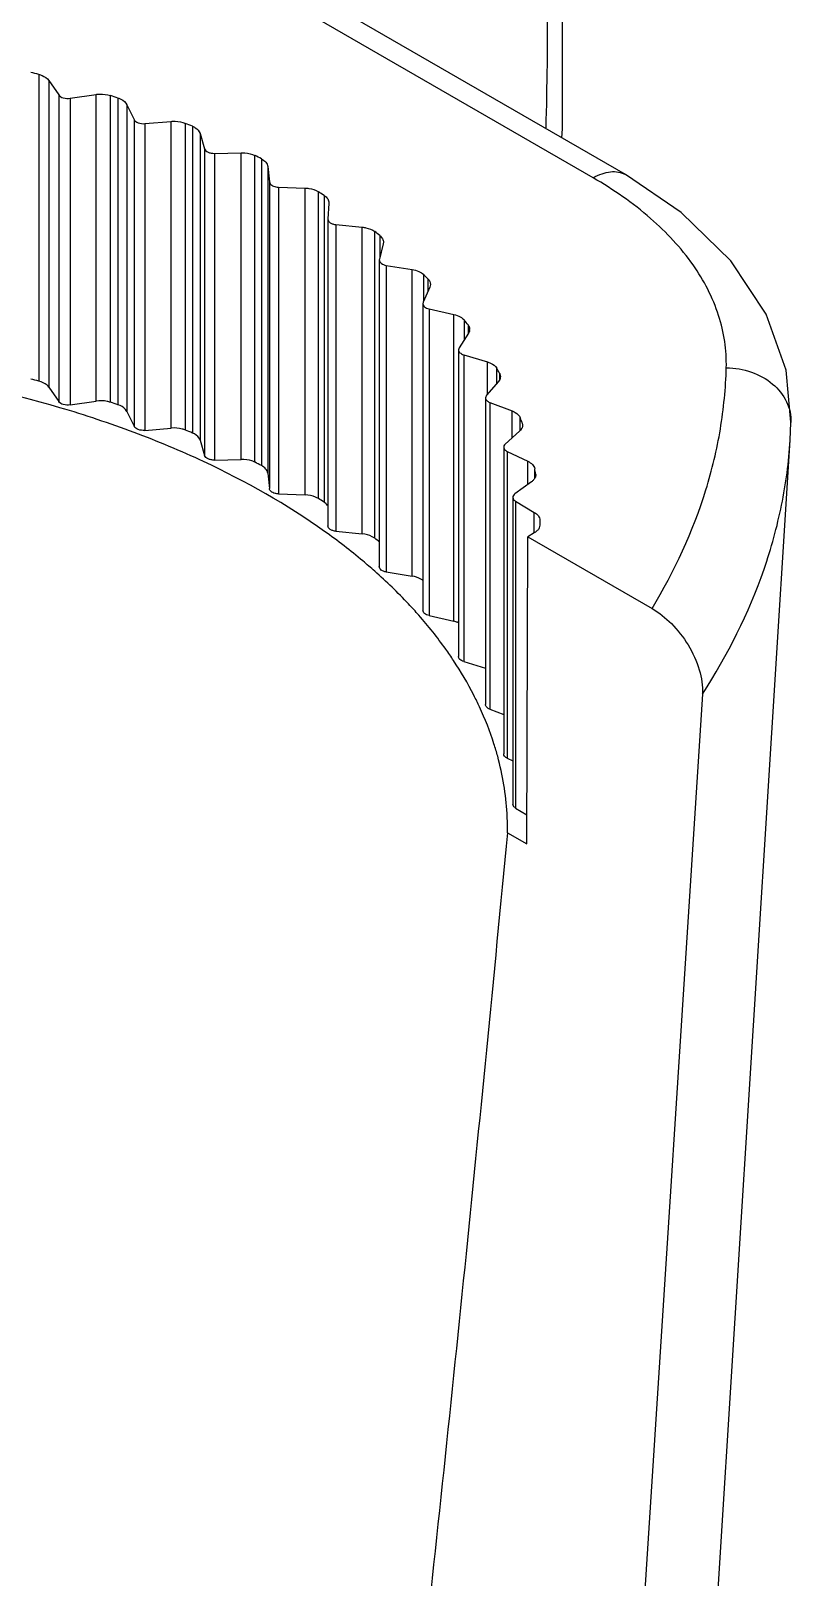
# Model space of a CAD drawing. Extents: x 0 to 781, y 0 to 572.
# Drawn here: x 676.43 to 688.17, y 366.66 to 390.54 of the extents above; entities that cross this region are included whole.
import ezdxf

# ---------------------------------------------------------------- set-up
doc = ezdxf.new("R2010")
doc.units = 0
doc.header["$LTSCALE"] = 10
doc.header["$MEASUREMENT"] = 0
doc.layers.get('0').update_dxf_attribs({"linetype": 'CONTINUOUS'})

msp = doc.modelspace()

# ---------------------------------------------------------------- linework, layer by layer
at = {"color": 7, "linetype": 'Continuous'}
for p, q in [((685.11, 388.268), (666.188, 399.193)), ((685.61, 388.318), (666.688, 399.242)), ((676.547, 389.865), (676.547, 385.129)), ((676.702, 389.771), (676.855, 389.549)), ((676.702, 389.771), (676.702, 385.035)), ((676.855, 389.549), (676.855, 384.813)), ((677.031, 389.497), (677.432, 389.556)), ((677.031, 389.497), (677.031, 384.761)), ((677.432, 384.82), (677.432, 389.556)), ((677.655, 384.803), (677.655, 389.539)), ((677.77, 389.5), (677.77, 384.765)), ((677.908, 389.397), (677.908, 384.662)), ((677.908, 389.397), (678.019, 389.167)), ((678.019, 389.167), (678.019, 384.432)), ((678.185, 389.105), (678.594, 389.14)), ((678.594, 384.404), (678.594, 389.14)), ((678.185, 389.105), (678.185, 384.369)), ((678.813, 384.373), (678.813, 389.109)), ((678.921, 389.064), (678.921, 384.328)), ((679.039, 388.953), (679.108, 388.718)), ((679.039, 388.953), (679.039, 384.218)), ((679.108, 388.718), (679.108, 383.982)), ((679.262, 388.646), (679.675, 388.656)), ((679.262, 388.646), (679.262, 383.91)), ((679.675, 383.92), (679.675, 388.656)), ((679.887, 383.876), (679.887, 388.612)), ((679.986, 388.561), (679.986, 383.825)), ((680.084, 388.444), (680.11, 388.205)), ((680.084, 388.444), (680.084, 383.708)), ((680.11, 388.205), (680.11, 383.47)), ((680.25, 388.124), (680.663, 388.109)), ((680.25, 388.124), (680.25, 383.389)), ((680.663, 383.374), (680.663, 388.109)), ((680.866, 383.317), (680.866, 388.053)), ((680.954, 387.996), (680.954, 383.26)), ((681.03, 387.874), (681.013, 387.635)), ((681.03, 387.881), (681.03, 387.874)), ((681.013, 387.635), (681.013, 382.896)), ((681.138, 387.546), (681.545, 387.506)), ((681.138, 387.546), (681.138, 382.81)), ((681.545, 382.771), (681.545, 387.506)), ((681.737, 382.702), (681.737, 387.438)), ((681.868, 387.25), (681.808, 387.013)), ((681.815, 387.376), (681.815, 387.041)), ((681.872, 387.275), (681.868, 387.25)), ((681.808, 387.013), (681.807, 387)), ((681.807, 387.001), (681.807, 382.265)), ((681.916, 386.917), (682.314, 386.853)), ((681.916, 386.917), (681.916, 382.182)), ((682.314, 382.117), (682.314, 386.853)), ((682.493, 386.361), (682.493, 386.774)), ((682.589, 386.579), (682.486, 386.347)), ((682.559, 386.707), (682.559, 386.511)), ((682.598, 386.622), (682.589, 386.579)), ((682.486, 386.347), (682.482, 386.325)), ((682.482, 386.326), (682.482, 381.59)), ((682.576, 386.245), (682.961, 386.157)), ((682.576, 386.245), (682.576, 381.51)), ((682.961, 381.422), (682.961, 386.157)), ((683.124, 385.774), (683.124, 386.068)), ((683.184, 385.868), (683.04, 385.644)), ((683.178, 385.998), (683.178, 385.868)), ((683.04, 385.644), (683.031, 385.613)), ((683.031, 385.614), (683.031, 380.878)), ((683.111, 385.537), (683.478, 385.426)), ((683.111, 385.537), (683.111, 380.801)), ((683.478, 384.927), (683.478, 385.426)), ((683.623, 385.097), (683.623, 385.327)), ((683.647, 385.125), (683.464, 384.911)), ((683.664, 385.254), (683.664, 385.153)), ((676.702, 385.035), (676.855, 384.813)), ((683.464, 384.911), (683.448, 384.872)), ((683.448, 384.872), (683.448, 380.136)), ((677.031, 384.761), (677.432, 384.82)), ((677.908, 384.662), (678.019, 384.432)), ((683.515, 384.8), (683.859, 384.668)), ((683.515, 384.8), (683.515, 380.064)), ((683.859, 384.254), (683.859, 384.668)), ((678.185, 384.369), (678.594, 384.404)), ((683.986, 384.374), (683.986, 384.561)), ((684.014, 384.486), (684.02, 384.45)), ((688.155, 384.217), (688.167, 384.492)), ((688.167, 384.493), (688.167, 384.492)), ((679.039, 384.218), (679.108, 383.982)), ((683.974, 384.358), (683.752, 384.156)), ((686.405, 356.328), (688.155, 384.217)), ((679.262, 383.91), (679.675, 383.92)), ((683.729, 384.11), (683.729, 379.374)), ((683.783, 384.043), (684.102, 383.891)), ((683.783, 384.043), (683.783, 379.307)), ((684.102, 383.533), (684.102, 383.891)), ((680.084, 383.708), (680.11, 383.47)), ((684.209, 383.633), (684.209, 383.776)), ((684.222, 383.7), (684.224, 383.683)), ((684.222, 383.7), (684.222, 383.683)), ((684.159, 383.575), (683.902, 383.388)), ((680.25, 383.389), (680.663, 383.374)), ((683.87, 383.334), (683.87, 378.599)), ((683.913, 383.274), (684.202, 383.103)), ((683.913, 383.274), (683.913, 378.538)), ((684.202, 382.786), (684.202, 383.103)), ((684.288, 382.983), (684.288, 382.945)), ((684.288, 382.945), (684.288, 382.906)), ((681.138, 382.81), (681.545, 382.771)), ((684.087, 377.983), (684.102, 382.727)), ((684.202, 382.786), (684.102, 382.727)), ((684.102, 382.727), (686.021, 381.618)), ((681.916, 382.182), (682.314, 382.117)), ((682.576, 381.51), (682.961, 381.422)), ((683.111, 380.801), (683.448, 380.699)), ((686.799, 380.298), (685.005, 352.398)), ((683.515, 380.064), (683.729, 379.982)), ((683.783, 379.307), (683.87, 379.266)), ((683.913, 378.538), (684.089, 378.434)), ((683.787, 378.156), (684.087, 377.983))]:
    msp.add_line(p, q, dxfattribs=at)
for points in [[(684.626, 388.886), (684.635, 389.027), (684.635, 393.143), (684.354, 397.076), (683.795, 400.8), (682.976, 404.228)], [(688.167, 384.493), (688.092, 385.297), (687.783, 386.165), (687.238, 386.987), (686.469, 387.734), (685.61, 388.318)]]:
    msp.add_lwpolyline(points, dxfattribs=at)
for centre, radius, start, end in [((671.728, 371.368), 19.114, 75.3969, 75.772), ((672.234, 373.082), 17.327, 71.3651, 71.7657), ((672.918, 374.904), 15.38, 67.0272, 67.4606), ((673.764, 376.713), 13.383, 62.2951, 62.7708), ((674.736, 378.395), 11.439, 57.068, 57.5962), ((675.78, 379.861), 9.639, 51.2319, 51.8242), ((676.832, 381.046), 8.053, 44.6671, 45.3343), ((677.822, 381.923), 6.73, 37.2626, 38.015), ((683.102, 385.928), 0.101, 350.1839, 359.9545), ((678.679, 382.496), 5.697, 28.9501, 29.7908), ((671.728, 366.632), 19.114, 75.3969, 75.772), ((672.234, 368.346), 17.327, 71.3651, 71.7657), ((672.918, 370.168), 15.38, 67.0272, 67.4606), ((679.342, 382.808), 4.964, 19.7517, 20.6731), ((673.764, 371.977), 13.383, 62.2951, 62.7708), ((679.761, 382.927), 4.528, 9.8281, 10.8078), ((674.736, 373.66), 11.439, 57.068, 57.5962), ((675.774, 375.118), 9.648, 51.2981, 51.8241)]:
    msp.add_arc(centre, radius, start, end, dxfattribs=at)
for points, knots in [([(684.384, 389.038), (684.42, 390.345), (684.41, 392.906), (684.136, 396.651), (683.604, 400.197), (683.066, 402.469), (682.753, 403.561)], [0, 0, 0, 0, 0.267366, 0.523296, 0.767509, 1, 1, 1, 1]), ([(676.547, 389.865), (676.564, 389.86), (676.622, 389.841), (676.678, 389.807), (676.702, 389.771)], [0, 0, 0, 0, 0.286816, 1, 1, 1, 1]), ([(676.855, 389.549), (676.871, 389.525), (676.932, 389.494), (676.997, 389.491), (677.031, 389.497)], [0, 0, 0, 0, 0.444536, 1, 1, 1, 1]), ([(677.432, 389.556), (677.451, 389.559), (677.526, 389.565), (677.602, 389.556), (677.655, 389.539)], [0, 0, 0, 0, 0.254084, 1, 1, 1, 1]), ([(677.77, 389.5), (677.786, 389.495), (677.839, 389.473), (677.89, 389.434), (677.908, 389.397)], [0, 0, 0, 0, 0.290856, 1, 1, 1, 1]), ([(678.019, 389.167), (678.031, 389.143), (678.089, 389.108), (678.151, 389.102), (678.185, 389.105)], [0, 0, 0, 0, 0.43332, 1, 1, 1, 1]), ([(678.594, 389.14), (678.614, 389.141), (678.688, 389.144), (678.763, 389.13), (678.813, 389.109)], [0, 0, 0, 0, 0.259204, 1, 1, 1, 1]), ([(678.921, 389.064), (678.936, 389.058), (678.984, 389.033), (679.028, 388.991), (679.039, 388.953)], [0, 0, 0, 0, 0.293776, 1, 1, 1, 1]), ([(679.108, 388.718), (679.115, 388.694), (679.153, 388.665), (679.21, 388.648), (679.244, 388.646), (679.262, 388.646)], [0, 0, 0, 0, 0.421701, 0.700073, 1, 1, 1, 1]), ([(679.675, 388.656), (679.694, 388.656), (679.767, 388.654), (679.84, 388.637), (679.887, 388.612)], [0, 0, 0, 0, 0.264381, 1, 1, 1, 1]), ([(679.986, 388.561), (680.012, 388.547), (680.056, 388.517), (680.081, 388.467), (680.084, 388.444)], [0, 0, 0, 0, 0.552131, 1, 1, 1, 1]), ([(680.11, 388.205), (680.111, 388.195), (680.126, 388.164), (680.178, 388.134), (680.224, 388.125), (680.25, 388.124)], [0, 0, 0, 0, 0.190154, 0.552154, 1, 1, 1, 1]), ([(685.11, 388.268), (685.154, 388.294), (685.241, 388.335), (685.375, 388.368), (685.501, 388.364), (685.577, 388.337), (685.61, 388.318)], [0, 0, 0, 0, 0.28953, 0.549103, 0.78225, 1, 1, 1, 1]), ([(687.168, 385.336), (687.171, 385.472), (687.155, 385.746), (687.024, 386.298), (686.669, 386.975), (685.993, 387.694), (685.424, 388.087), (685.11, 388.268)], [0, 0, 0, 0, 0.108323, 0.218451, 0.451028, 0.709936, 1, 1, 1, 1]), ([(680.663, 388.109), (680.682, 388.109), (680.752, 388.102), (680.822, 388.081), (680.866, 388.053)], [0, 0, 0, 0, 0.269596, 1, 1, 1, 1]), ([(680.954, 387.996), (680.976, 387.982), (681.013, 387.95), (681.03, 387.903), (681.03, 387.881)], [0, 0, 0, 0, 0.545796, 1, 1, 1, 1]), ([(681.013, 387.631), (681.013, 387.621), (681.021, 387.598), (681.049, 387.572), (681.09, 387.554), (681.121, 387.548), (681.138, 387.546)], [0, 0, 0, 0, 0.190883, 0.418146, 0.692103, 1, 1, 1, 1]), ([(681.545, 387.506), (681.564, 387.504), (681.631, 387.494), (681.698, 387.469), (681.737, 387.438)], [0, 0, 0, 0, 0.274802, 1, 1, 1, 1]), ([(681.815, 387.376), (681.832, 387.363), (681.86, 387.333), (681.872, 387.293), (681.872, 387.275)], [0, 0, 0, 0, 0.536605, 1, 1, 1, 1]), ([(681.807, 387), (681.807, 386.991), (681.813, 386.97), (681.838, 386.945), (681.874, 386.927), (681.901, 386.92), (681.916, 386.917)], [0, 0, 0, 0, 0.194533, 0.421599, 0.693168, 1, 1, 1, 1]), ([(682.314, 386.853), (682.35, 386.848), (682.414, 386.83), (682.471, 386.795), (682.493, 386.774)], [0, 0, 0, 0, 0.540899, 1, 1, 1, 1]), ([(682.559, 386.707), (682.571, 386.695), (682.591, 386.669), (682.598, 386.637), (682.598, 386.622)], [0, 0, 0, 0, 0.527458, 1, 1, 1, 1]), ([(682.482, 386.325), (682.482, 386.316), (682.487, 386.298), (682.508, 386.274), (682.539, 386.256), (682.563, 386.248), (682.576, 386.245)], [0, 0, 0, 0, 0.198394, 0.425725, 0.694994, 1, 1, 1, 1]), ([(682.961, 386.157), (682.994, 386.15), (683.054, 386.129), (683.106, 386.09), (683.124, 386.068)], [0, 0, 0, 0, 0.546276, 1, 1, 1, 1]), ([(683.178, 385.998), (683.182, 385.992), (683.196, 385.971), (683.203, 385.946), (683.203, 385.928)], [0, 0, 0, 0, 0.267373, 1, 1, 1, 1]), ([(683.202, 385.911), (683.201, 385.907), (683.197, 385.892), (683.191, 385.877), (683.184, 385.868)], [0, 0, 0, 0, 0.242125, 1, 1, 1, 1]), ([(683.031, 385.613), (683.031, 385.605), (683.035, 385.588), (683.053, 385.566), (683.079, 385.549), (683.1, 385.54), (683.111, 385.537)], [0, 0, 0, 0, 0.202638, 0.430733, 0.697712, 1, 1, 1, 1]), ([(680.963, 382.809), (680.377, 383.226), (679.406, 383.774), (678.012, 384.355), (676.461, 384.87), (674.383, 385.321), (671.791, 385.555), (669.17, 385.476), (666.633, 385.09), (664.287, 384.41), (662.848, 383.751), (662.193, 383.373)], [0, 0, 0, 0, 0.109998, 0.169185, 0.230752, 0.359555, 0.493152, 0.62771, 0.759363, 0.884434, 1, 1, 1, 1]), ([(683.478, 385.426), (683.494, 385.421), (683.549, 385.401), (683.602, 385.364), (683.623, 385.327)], [0, 0, 0, 0, 0.289166, 1, 1, 1, 1]), ([(686.021, 381.618), (686.369, 382.192), (686.792, 383.105), (687.097, 384.381), (687.159, 385.02), (687.168, 385.336)], [0, 0, 0, 0, 0.51225, 0.757947, 1, 1, 1, 1]), ([(687.168, 385.336), (687.299, 385.335), (687.557, 385.291), (687.89, 385.109), (688.083, 384.872), (688.158, 384.657), (688.169, 384.547), (688.167, 384.493)], [0, 0, 0, 0, 0.272323, 0.532175, 0.772679, 0.887417, 1, 1, 1, 1]), ([(676.702, 385.035), (676.695, 385.046), (676.653, 385.091), (676.593, 385.117), (676.547, 385.129)], [0, 0, 0, 0, 0.215133, 1, 1, 1, 1]), ([(683.672, 385.166), (683.671, 385.163), (683.665, 385.148), (683.656, 385.134), (683.647, 385.125)], [0, 0, 0, 0, 0.239176, 1, 1, 1, 1]), ([(683.664, 385.254), (683.667, 385.25), (683.675, 385.234), (683.679, 385.215), (683.679, 385.202)], [0, 0, 0, 0, 0.260142, 1, 1, 1, 1]), ([(683.448, 384.872), (683.448, 384.857), (683.466, 384.824), (683.497, 384.807), (683.515, 384.8)], [0, 0, 0, 0, 0.433836, 1, 1, 1, 1]), ([(677.031, 384.761), (676.997, 384.756), (676.932, 384.759), (676.871, 384.79), (676.855, 384.813)], [0, 0, 0, 0, 0.555464, 1, 1, 1, 1]), ([(677.655, 384.803), (677.638, 384.808), (677.565, 384.827), (677.488, 384.829), (677.432, 384.82)], [0, 0, 0, 0, 0.241313, 1, 1, 1, 1]), ([(677.908, 384.662), (677.902, 384.673), (677.869, 384.721), (677.813, 384.75), (677.77, 384.765)], [0, 0, 0, 0, 0.213929, 1, 1, 1, 1]), ([(683.859, 384.668), (683.875, 384.662), (683.925, 384.639), (683.972, 384.598), (683.986, 384.561)], [0, 0, 0, 0, 0.292653, 1, 1, 1, 1]), ([(678.185, 384.369), (678.151, 384.366), (678.089, 384.372), (678.031, 384.408), (678.019, 384.432)], [0, 0, 0, 0, 0.56668, 1, 1, 1, 1]), ([(678.813, 384.373), (678.797, 384.38), (678.727, 384.403), (678.651, 384.409), (678.594, 384.404)], [0, 0, 0, 0, 0.236462, 1, 1, 1, 1]), ([(684.006, 384.398), (684.004, 384.394), (683.995, 384.38), (683.983, 384.367), (683.974, 384.358)], [0, 0, 0, 0, 0.2375, 1, 1, 1, 1]), ([(684.02, 384.45), (684.02, 384.437), (684.016, 384.418), (684.008, 384.402), (684.006, 384.398)], [0, 0, 0, 0, 0.739465, 1, 1, 1, 1]), ([(679.039, 384.218), (679.036, 384.229), (679.011, 384.279), (678.96, 384.311), (678.921, 384.328)], [0, 0, 0, 0, 0.214705, 1, 1, 1, 1]), ([(683.752, 384.156), (683.749, 384.153), (683.737, 384.14), (683.729, 384.122), (683.729, 384.11)], [0, 0, 0, 0, 0.277481, 1, 1, 1, 1]), ([(686.799, 380.298), (687.189, 380.899), (687.672, 381.857), (688.043, 383.205), (688.134, 383.881), (688.155, 384.217)], [0, 0, 0, 0, 0.513407, 0.758858, 1, 1, 1, 1]), ([(679.262, 383.91), (679.244, 383.91), (679.21, 383.913), (679.153, 383.929), (679.115, 383.958), (679.108, 383.982)], [0, 0, 0, 0, 0.299927, 0.578299, 1, 1, 1, 1]), ([(679.887, 383.876), (679.872, 383.884), (679.805, 383.912), (679.731, 383.922), (679.675, 383.92)], [0, 0, 0, 0, 0.231735, 1, 1, 1, 1]), ([(683.729, 384.11), (683.729, 384.097), (683.742, 384.067), (683.768, 384.05), (683.783, 384.043)], [0, 0, 0, 0, 0.441668, 1, 1, 1, 1]), ([(684.102, 383.891), (684.128, 383.878), (684.175, 383.849), (684.204, 383.8), (684.209, 383.776)], [0, 0, 0, 0, 0.553196, 1, 1, 1, 1]), ([(680.084, 383.708), (680.081, 383.731), (680.056, 383.781), (680.012, 383.812), (679.986, 383.825)], [0, 0, 0, 0, 0.447869, 1, 1, 1, 1]), ([(684.224, 383.683), (684.224, 383.677), (684.222, 383.652), (684.21, 383.628), (684.199, 383.613)], [0, 0, 0, 0, 0.239897, 1, 1, 1, 1]), ([(680.25, 383.389), (680.232, 383.389), (680.203, 383.393), (680.164, 383.407), (680.13, 383.427), (680.111, 383.453), (680.11, 383.47)], [0, 0, 0, 0, 0.30549, 0.517195, 0.704233, 1, 1, 1, 1]), ([(684.199, 383.613), (684.196, 383.61), (684.184, 383.596), (684.17, 383.584), (684.159, 383.575)], [0, 0, 0, 0, 0.236918, 1, 1, 1, 1]), ([(680.866, 383.317), (680.852, 383.326), (680.789, 383.358), (680.717, 383.372), (680.663, 383.374)], [0, 0, 0, 0, 0.227194, 1, 1, 1, 1]), ([(681.015, 383.2), (681.012, 383.205), (680.996, 383.229), (680.973, 383.248), (680.954, 383.26)], [0, 0, 0, 0, 0.22955, 1, 1, 1, 1]), ([(683.902, 383.388), (683.893, 383.381), (683.877, 383.366), (683.87, 383.344), (683.87, 383.334)], [0, 0, 0, 0, 0.539917, 1, 1, 1, 1]), ([(683.87, 383.334), (683.87, 383.323), (683.88, 383.297), (683.901, 383.281), (683.913, 383.274)], [0, 0, 0, 0, 0.45054, 1, 1, 1, 1]), ([(684.202, 383.103), (684.226, 383.089), (684.267, 383.057), (684.287, 383.006), (684.288, 382.983)], [0, 0, 0, 0, 0.549692, 1, 1, 1, 1]), ([(681.736, 382.195), (681.676, 382.248), (681.427, 382.463), (681.165, 382.664), (680.963, 382.809)], [0, 0, 0, 0, 0.24461, 1, 1, 1, 1]), ([(681.138, 382.81), (681.121, 382.812), (681.09, 382.818), (681.049, 382.837), (681.021, 382.862), (681.013, 382.885), (681.013, 382.896)], [0, 0, 0, 0, 0.307897, 0.581854, 0.809117, 1, 1, 1, 1]), ([(681.737, 382.702), (681.725, 382.712), (681.667, 382.748), (681.598, 382.765), (681.545, 382.771)], [0, 0, 0, 0, 0.222948, 1, 1, 1, 1]), ([(684.248, 382.821), (684.245, 382.818), (684.231, 382.805), (684.215, 382.794), (684.202, 382.786)], [0, 0, 0, 0, 0.237158, 1, 1, 1, 1]), ([(684.288, 382.906), (684.287, 382.891), (684.28, 382.859), (684.26, 382.833), (684.248, 382.821)], [0, 0, 0, 0, 0.472651, 1, 1, 1, 1]), ([(681.916, 382.182), (681.901, 382.184), (681.874, 382.191), (681.838, 382.21), (681.813, 382.234), (681.807, 382.255), (681.807, 382.265)], [0, 0, 0, 0, 0.306832, 0.578401, 0.805467, 1, 1, 1, 1]), ([(682.418, 381.514), (682.366, 381.573), (682.15, 381.81), (681.918, 382.034), (681.736, 382.195)], [0, 0, 0, 0, 0.244272, 1, 1, 1, 1]), ([(682.483, 382.047), (682.473, 382.056), (682.422, 382.091), (682.362, 382.11), (682.314, 382.117)], [0, 0, 0, 0, 0.222595, 1, 1, 1, 1]), ([(682.955, 380.814), (682.916, 380.874), (682.749, 381.117), (682.565, 381.347), (682.418, 381.514)], [0, 0, 0, 0, 0.244604, 1, 1, 1, 1]), ([(682.576, 381.51), (682.563, 381.513), (682.539, 381.52), (682.508, 381.539), (682.487, 381.562), (682.482, 381.581), (682.482, 381.589)], [0, 0, 0, 0, 0.305006, 0.574275, 0.801606, 1, 1, 1, 1]), ([(686.021, 381.618), (686.131, 381.555), (686.34, 381.386), (686.591, 381.062), (686.763, 380.692), (686.807, 380.423), (686.799, 380.298)], [0, 0, 0, 0, 0.236913, 0.499472, 0.764454, 1, 1, 1, 1]), ([(683.031, 381.399), (683.026, 381.401), (683.003, 381.41), (682.979, 381.417), (682.961, 381.422)], [0, 0, 0, 0, 0.241471, 1, 1, 1, 1]), ([(683.357, 380.098), (683.328, 380.159), (683.208, 380.405), (683.069, 380.642), (682.955, 380.814)], [0, 0, 0, 0, 0.245442, 1, 1, 1, 1]), ([(683.111, 380.801), (683.1, 380.805), (683.079, 380.813), (683.053, 380.831), (683.035, 380.852), (683.031, 380.87), (683.031, 380.877)], [0, 0, 0, 0, 0.302288, 0.569267, 0.797362, 1, 1, 1, 1]), ([(683.636, 379.336), (683.618, 379.4), (683.542, 379.66), (683.442, 379.913), (683.357, 380.098)], [0, 0, 0, 0, 0.246551, 1, 1, 1, 1]), ([(683.515, 380.064), (683.497, 380.071), (683.466, 380.088), (683.448, 380.122), (683.448, 380.136)], [0, 0, 0, 0, 0.566164, 1, 1, 1, 1]), ([(683.783, 379.307), (683.768, 379.314), (683.742, 379.331), (683.729, 379.361), (683.729, 379.374)], [0, 0, 0, 0, 0.558332, 1, 1, 1, 1]), ([(683.787, 378.156), (683.789, 378.255), (683.78, 378.652), (683.714, 379.047), (683.636, 379.336)], [0, 0, 0, 0, 0.248466, 1, 1, 1, 1]), ([(683.913, 378.538), (683.901, 378.545), (683.88, 378.562), (683.87, 378.587), (683.87, 378.599)], [0, 0, 0, 0, 0.54946, 1, 1, 1, 1]), ([(683.787, 378.156), (683.573, 375.919), (683.135, 371.455), (682.433, 364.782), (681.794, 359.251), (681.229, 354.861), (680.92, 352.682), (680.757, 351.597)], [0, 0, 0, 0, 0.252163, 0.503323, 0.752964, 0.876919, 1, 1, 1, 1])]:
    msp.add_open_spline(points, degree=3, knots=knots, dxfattribs=at)
msp.add_open_spline([(683.679, 385.202), (683.679, 385.19), (683.676, 385.178), (683.672, 385.166)], degree=3, dxfattribs=at)

doc.saveas('drawing.dxf')
